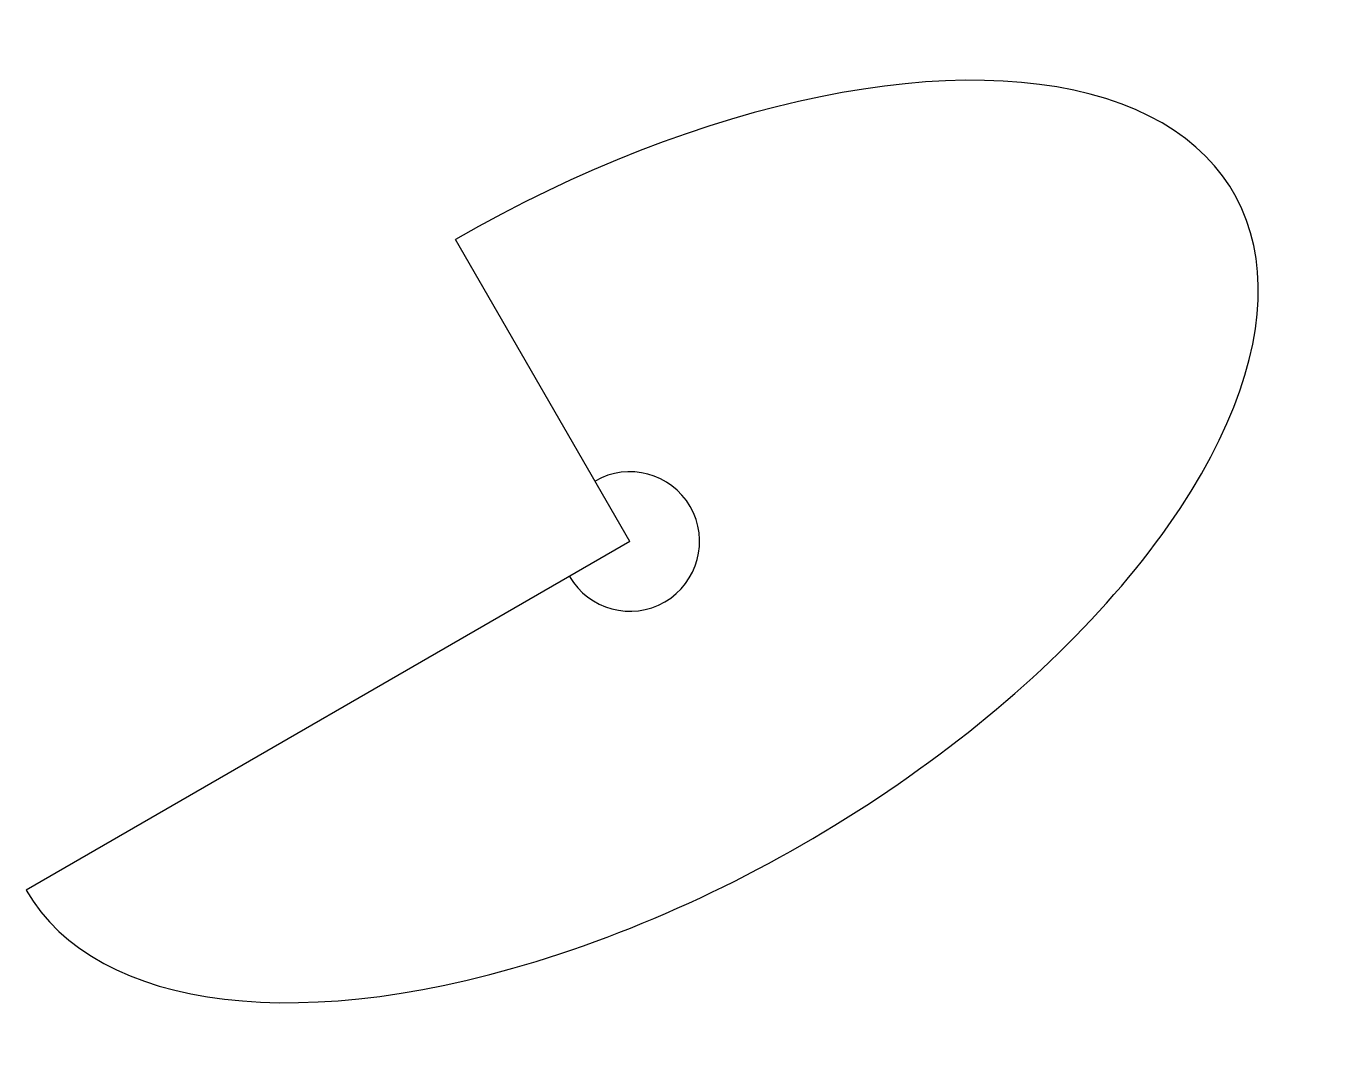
# Model space of a CAD drawing. Header units: millimetres. Extents: x 2.7 to 40.1, y 5.2 to 34.8.
import ezdxf

# ---------------------------------------------------------------- set-up
doc = ezdxf.new("R2010")
doc.units = ezdxf.units.MM
doc.layers.get('0').update_dxf_attribs({"lineweight": 25, "true_color": 0xffffff})

msp = doc.modelspace()

# ---------------------------------------------------------------- linework, layer by layer
for q in [(15, 28.66), (2.679, 10)]:
    msp.add_line((20, 20), q)
msp.add_arc((20, 20), 2, 210, 120)
msp.add_ellipse((20, 20), major_axis=(17.321, 10), ratio=0.5, start_param=3.141593, end_param=7.853982)

doc.saveas('drawing.dxf')
